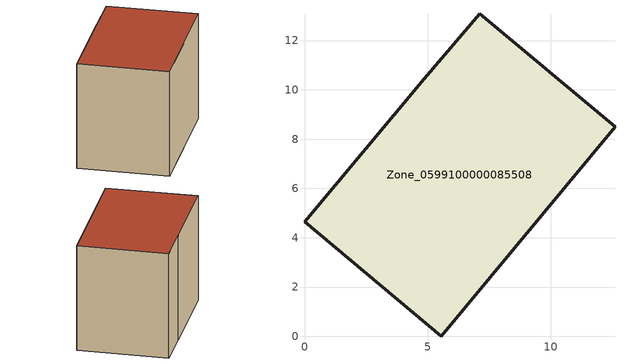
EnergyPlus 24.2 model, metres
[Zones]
Zone_0599100000085508
 floor ground (C_G): 4.87,10.44 7.11,13.09 12.6,8.5 5.54,0 0,4.64 z0
 wall outside (C_F): 5.54,0 12.6,8.5 7.11,13.09 4.87,10.44 0,4.64 5.54,0 z0:8.74
 roof outside (C_R): 7.11,13.09 4.87,10.44 0,4.64 5.54,0 12.6,8.5 z8.74
[BUILDING]
Pand.0599100000085508: North Axis=0; Terrain=City; Loads Convergence Tolerance Value=0.04; Temperature Convergence Tolerance Value=0.4; Solar Distribution=FullExterior; Maximum Number of Warmup Days=25; Minimum Number of Warmup Days=1
[Site:Location]
Rotterdam.The.Hague.AP_ZH_NLD Design_Conditions: Latitude=51.96; Longitude=4.45; Time Zone=1; Elevation=-4.5
[SITE:GROUNDTEMPERATURE:BUILDINGSURFACE]
18, 18, 18, 18, 18, 18, 18, 18, 18, 18, 18, 18
[MATERIAL] Thermal Absorptance=0.9; Solar Absorptance=0.7; Visible Absorptance=0.7
Name | Roughness | Thickness | Conductivity | Density | Specific Heat
G.TI.1946-1964 | MediumSmooth | 0.15 | 1 | 540 | 1210
F.TI.1946-1964 | Rough | 0.3 | 0.857143 | 1920 | 840
R.TI.1946-1964 | MediumRough | 0.2 | 0.277778 | 1500 | 1000
[CONSTRUCTION]
C_G: G.TI.1946-1964
C_F: F.TI.1946-1964
C_R: R.TI.1946-1964
[ZONE]
Zone_0599100000085508: Type=1; Multiplier=1; Ceiling Height=Autocalculate; Volume=Autocalculate; Floor Area=autocalculate; Part of Total Floor Area=Yes
[ZONEINFILTRATION:DESIGNFLOWRATE]
Infil_Zone_0599100000085508: Zone or ZoneList or Space or SpaceList=Zone_0599100000085508; Schedule=AlwaysOn; Design Flow Rate Calculation Method=Flow/Area; Flow Rate per Floor Area=0.003; Constant Term Coefficient=1; Temperature Term Coefficient=0; Velocity Term Coefficient=0; Velocity Squared Term Coefficient=0
[HVACTEMPLATE:ZONE:IDEALLOADSAIRSYSTEM]
Zone_0599100000085508: Maximum Heating Supply Air Temperature=50; Minimum Cooling Supply Air Temperature=13; Maximum Heating Supply Air Humidity Ratio=0.0156; Minimum Cooling Supply Air Humidity Ratio=0.0077; Heating Limit=NoLimit; Cooling Limit=NoLimit; Dehumidification Control Type=ConstantSensibleHeatRatio; Cooling Sensible Heat Ratio=0.7; Dehumidification Setpoint=60; Humidification Control Type=None; Humidification Setpoint=30; Outdoor Air Method=None; Outdoor Air Flow Rate per Person=0.00944; Outdoor Air Flow Rate per Zone Floor Area=0; Outdoor Air Flow Rate per Zone=0; Demand Controlled Ventilation Type=None; Outdoor Air Economizer Type=NoEconomizer; Heat Recovery Type=None; Sensible Heat Recovery Effectiveness=0.7; Latent Heat Recovery Effectiveness=0.65
[ZONECONTROL:THERMOSTAT]
ThermostatControl_Zone_0599100000085508: Zone or ZoneList=Zone_0599100000085508; Control Type Schedule=DualSetpointControlType; Control 1=Thermostat_Zone_0599100000085508; Temperature Difference Between Cutout And Setpoint=0
[THERMOSTATSETPOINT:DUALSETPOINT]
Thermostat_Zone_0599100000085508: Heating Setpoint Temperature Schedule=HeatingSetpoint_Zone_0599100000085508; Cooling Setpoint Temperature Schedule=CoolingSetpoint_Zone_0599100000085508
[SCHEDULE:COMPACT]
HeatingSetpoint_Zone_0599100000085508: Through: 12/31, For: AllDays, Until: 24:00, 21
CoolingSetpoint_Zone_0599100000085508: Through: 12/31, For: AllDays, Until: 24:00, 24
DualSetpointControlType: Through: 12/31, For: AllDays, Until: 24:00, 4
AlwaysOn: Through: 12/31, For: AllDays, Until: 24:00, 1
